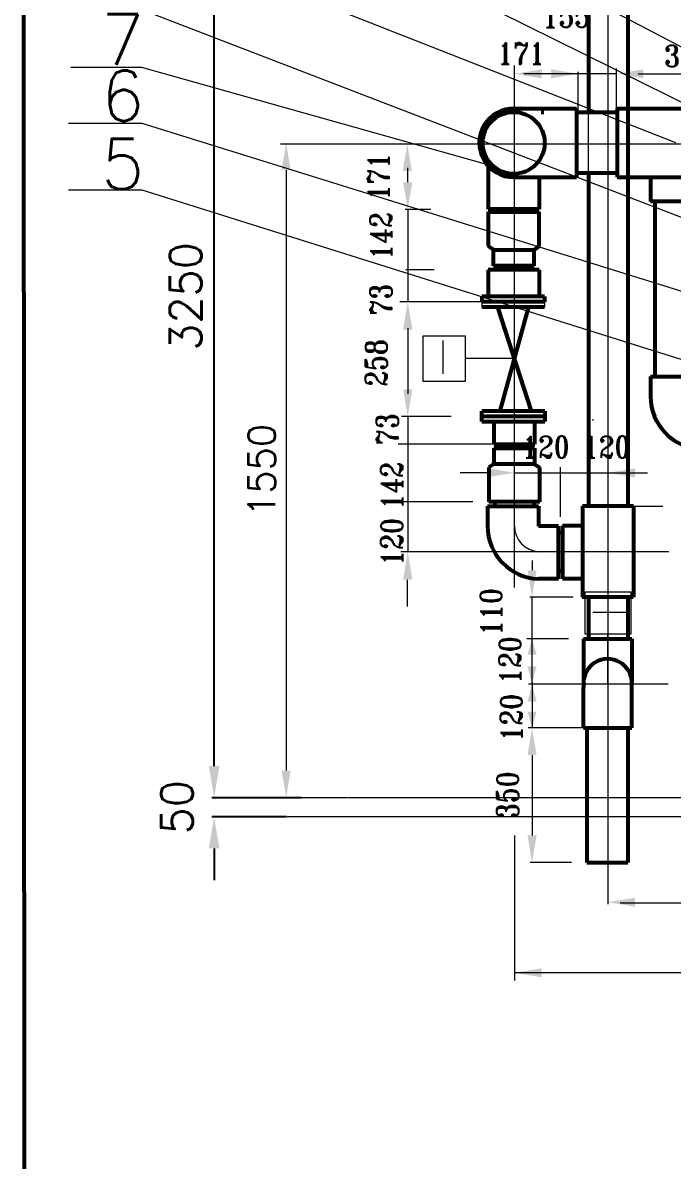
# Model space of a CAD drawing. Extents: x -13299 to -11289, y 2095 to 3220.
# Drawn here: x -12237.8 to -12186.5, y 2278.9 to 2368.8 of the extents above; entities that cross this region are included whole.
import ezdxf

# ---------------------------------------------------------------- set-up
doc = ezdxf.new("R2010")
doc.units = 0
doc.header["$LTSCALE"] = 10
doc.header["$MEASUREMENT"] = 0
doc.layers.get('Defpoints').update_dxf_attribs({"linetype": 'CONTINUOUS'})
for name, color, linetype, lineweight in [('1', 2, 'CONTINUOUS', 13), ('PVC', 5, 'CONTINUOUS', 53), ('管道', 7, 'CONTINUOUS', 53), ('设备', 1, 'CONTINUOUS', 53)]:
    doc.layers.add(name, color=color, linetype=linetype, lineweight=lineweight)
doc.styles.add('HZTXT', font='txt', dxfattribs={"bigfont": 'HZTXT'})
doc.styles.get("Standard").update_dxf_attribs({"font": 'romant.shx', "width": 0.85, "bigfont": 'hztxt1.shx'})
doc.dimstyles.new('副本STANDARD', dxfattribs={"dimtxt": 2.5, "dimasz": 2.5, "dimexe": 0.18, "dimexo": 0.0625, "dimgap": 1, "dimtad": 1, "dimdec": 4, "dimzin": 0, "dimdsep": 46, "dimtxsty": 'HZTXT', "dimcen": 0.09, "dimclrt": 2, "dimadec": 0, "dimazin": 0, "dimtfac": 1, "dimtdec": 4, "dimtofl": 0, "dimtmove": 2, "dimatfit": 3, "dimfxl": 0, "dimtolj": 1, "dimtzin": 0, "dimarcsym": 0})

# ---------------------------------------------------------------- blocks, each defined once
blk = doc.blocks.new('*D143')
at = {"layer": '1', "color": 0, "lineweight": -2}
for p, q in [((-12222.742, 2310.083), (-12222.742, 2312.583)), ((-12217.06, 2307.583), (-12222.922, 2307.583)), ((-12217.029, 2306.083), (-12222.922, 2306.083)), ((-12222.742, 2303.583), (-12222.742, 2301.083))]:
    blk.add_line(p, q, dxfattribs=at)
at = {"layer": '1', "color": 0}
for points in [[(-12223.159, 2310.083), (-12222.325, 2310.083), (-12222.742, 2307.583)], [(-12223.159, 2303.583), (-12222.325, 2303.583), (-12222.742, 2306.083)]]:
    blk.add_solid(points, dxfattribs=at)
at = {"layer": 'Defpoints', "color": 0}
for p in [(-12222.742, 2307.583), (-12216.997, 2307.583), (-12216.967, 2306.083)]:
    blk.add_point(p, dxfattribs=at)
at = {"layer": '1', "color": 2, "insert": (-12225.672, 2306.833), "char_height": 2.5, "attachment_point": 5, "rotation": 90, "style": 'HZTXT'}
blk.add_mtext('\\A1;50', dxfattribs=at)
blk = doc.blocks.new('*D146')
at = {"layer": '1', "color": 0, "lineweight": -2}
for p, q in [((-12190.24, 2407.571), (-12222.922, 2407.571)), ((-12222.742, 2310.083), (-12222.742, 2405.071)), ((-12215.834, 2307.583), (-12222.922, 2307.583))]:
    blk.add_line(p, q, dxfattribs=at)
at = {"layer": '1', "color": 0}
for points in [[(-12223.159, 2405.071), (-12222.325, 2405.071), (-12222.742, 2407.571)], [(-12223.159, 2310.083), (-12222.325, 2310.083), (-12222.742, 2307.583)]]:
    blk.add_solid(points, dxfattribs=at)
at = {"layer": 'Defpoints', "color": 0}
for p in [(-12222.742, 2407.571), (-12190.178, 2407.571), (-12215.771, 2307.583)]:
    blk.add_point(p, dxfattribs=at)
at = {"layer": '1', "color": 2, "insert": (-12224.992, 2347.194), "char_height": 2.5, "attachment_point": 5, "rotation": 90, "style": 'HZTXT'}
blk.add_mtext('\\A1;3250', dxfattribs=at)

msp = doc.modelspace()

# ---------------------------------------------------------------- linework, layer by layer
at = {"layer": '1'}
for p, q in [((-12191.63765, 2403.39956), (-12191.63765, 2301.21255)), ((-12175.34338, 2361.38896), (-12228.44899, 2389.26466)), ((-12179.32336, 2359.32646), (-12228.44899, 2383.63281)), ((-12186.26807, 2359.32646), (-12228.44899, 2375.96608)), ((-12149.46507, 2339.40249), (-12228.44899, 2369.85634)), ((-12228.44899, 2365.2999), (-12234.06554, 2365.2999)), ((-12200.65946, 2357.45798), (-12228.44899, 2365.2999)), ((-12199.02213, 2324.18827), (-12199.02213, 2365.45907)), ((-12190.97689, 2361.72606), (-12190.97689, 2365.2111)), ((-12196.14354, 2364.79075), (-12198.28604, 2364.79075)), ((-12190.97689, 2364.79075), (-12196.79297, 2364.79075)), ((-12194.00104, 2361.77962), (-12194.00104, 2364.94501)), ((-12190.97689, 2364.84431), (-12190.97689, 2364.94501)), ((-12189.26536, 2364.79075), (-12181.46689, 2364.79075)), ((-12188.83439, 2364.79075), (-12186.69189, 2364.79075)), ((-12193.17365, 2356.62449), (-12193.17372, 2362.04743)), ((-12190.08363, 2362.04743), (-12190.08363, 2356.62449)), ((-12234.22589, 2360.89232), (-12228.44899, 2360.89232)), ((-12228.44899, 2360.89232), (-12158.50738, 2339.10182)), ((-12217.48704, 2359.26026), (-12073.43997, 2359.26026)), ((-12217.05078, 2357.18396), (-12217.05078, 2309.72545)), ((-12207.44034, 2356.21617), (-12207.44034, 2357.36692)), ((-12234.22589, 2355.62837), (-12228.44899, 2355.62837)), ((-12228.44899, 2355.62837), (-12176.52287, 2339.30063)), ((-12205.61752, 2354.07367), (-12207.66552, 2354.07367)), ((-12207.44933, 2354.07367), (-12207.44933, 2346.78136)), ((-12205.37595, 2349.31163), (-12207.60847, 2349.31163)), ((-12201.6121, 2346.78136), (-12208.06288, 2346.78136)), ((-12201.61143, 2346.78136), (-12201.61077, 2346.37115)), ((-12196.64829, 2346.78136), (-12196.64829, 2346.37115)), ((-12207.44476, 2344.68647), (-12207.44476, 2339.50216)), ((-12204.64974, 2341.08494), (-12204.64974, 2343.71569)), ((-12199.02213, 2342.28175), (-12202.91065, 2342.28175)), ((-12204.0156, 2337.71909), (-12207.93749, 2337.71909)), ((-12207.44933, 2337.71909), (-12207.44933, 2327.02257)), ((-12192.81016, 2337.397), (-12192.81016, 2337.4977)), ((-12200.63199, 2335.52667), (-12208.21054, 2335.52667)), ((-12194.32306, 2334.70581), (-12194.32306, 2334.70581)), ((-12195.37685, 2329.78917), (-12195.37685, 2333.7203)), ((-12201.16463, 2333.26586), (-12203.30713, 2333.26586)), ((-12199.02213, 2333.26586), (-12190.01823, 2333.26586)), ((-12190.66766, 2333.26586), (-12188.52516, 2333.26586)), ((-12202.31941, 2330.96087), (-12208.02831, 2330.96087)), ((-12190.7374, 2330.62197), (-12187.30431, 2330.62197)), ((-12186.82198, 2327.02257), (-12207.99005, 2327.02257)), ((-12206.86739, 2327.02257), (-12206.98856, 2327.02257)), ((-12206.86258, 2327.02257), (-12206.97048, 2327.02257)), ((-12206.1278, 2327.02257), (-12206.96809, 2327.02257)), ((-12197.60936, 2325.56567), (-12197.60936, 2326.32911)), ((-12207.46224, 2322.6947), (-12207.46224, 2324.81077)), ((-12194.39417, 2323.42317), (-12197.80211, 2323.42317)), ((-12197.63389, 2320.13984), (-12197.63389, 2323.42317)), ((-12192.83446, 2322.25848), (-12190.20371, 2322.25848)), ((-12194.75358, 2320.13984), (-12198.03496, 2320.13984)), ((-12194.80714, 2320.13984), (-12197.80211, 2320.13984)), ((-12197.63389, 2316.5763), (-12197.63389, 2320.1901)), ((-12191.63765, 2316.63087), (-12191.63765, 2320.51939)), ((-12197.92746, 2316.5763), (-12186.89188, 2316.5763)), ((-12197.92746, 2316.5763), (-12186.89188, 2316.5763)), ((-12197.63389, 2316.71691), (-12197.63389, 2313.10312)), ((-12193.35714, 2313.11262), (-12197.94752, 2313.11262)), ((-12197.63389, 2310.96062), (-12197.63389, 2304.60771)), ((-12212.24207, 2307.58295), (-12217.20504, 2307.58295)), ((-12202.97307, 2307.58295), (-12212.18851, 2307.58295)), ((-12184.19346, 2307.58295), (-12211.40444, 2307.58295)), ((-12173.66704, 2306.0832), (-12216.96675, 2306.0832)), ((-12199.02213, 2304.60771), (-12199.02213, 2293.15018)), ((-12194.52965, 2302.46521), (-12197.78815, 2302.46521)), ((-12191.63765, 2301.21255), (-12191.63765, 2299.17769)), ((-12190.66766, 2299.26889), (-12151.60757, 2299.26889)), ((-12151.60757, 2293.75221), (-12199.02213, 2293.75221))]:
    msp.add_line(p, q, dxfattribs=at)
for points in [[(-12206.24363, 2340.48574), (-12206.24363, 2344.07776), (-12202.91065, 2344.07776), (-12202.91065, 2340.48574)], [(-12193.43366, 2323.85237), (-12189.84164, 2323.85237), (-12189.84164, 2320.51939), (-12193.43366, 2320.51939)]]:
    msp.add_lwpolyline(points, close=True, dxfattribs=at)
msp.add_arc((-12196.97965, 2329.0605), 2.04255, 180.4937685, 266.1450304, dxfattribs=at)
for points in [[(-12196.87991, 2365.14783), (-12196.87991, 2364.43366), (-12199.02241, 2364.79075)], [(-12196.14354, 2365.14783), (-12196.14354, 2364.43366), (-12194.00104, 2364.79075)], [(-12188.83439, 2365.14783), (-12188.83439, 2364.43366), (-12190.97689, 2364.79075)], [(-12188.83439, 2365.14783), (-12188.83439, 2364.43366), (-12190.97689, 2364.79075)], [(-12217.40786, 2357.18396), (-12216.69369, 2357.18396), (-12217.05078, 2359.32646)], [(-12207.8464, 2357.11776), (-12207.13224, 2357.11776), (-12207.48932, 2359.26026)], [(-12207.80641, 2356.21617), (-12207.09225, 2356.21617), (-12207.44933, 2354.07367)], [(-12207.81129, 2344.58003), (-12207.09713, 2344.58003), (-12207.45421, 2346.72253)], [(-12207.80641, 2344.63886), (-12207.09225, 2344.63886), (-12207.44933, 2346.78136)], [(-12207.80641, 2339.86159), (-12207.09225, 2339.86159), (-12207.44933, 2337.71909)], [(-12201.16463, 2333.62294), (-12201.16463, 2332.90878), (-12199.02213, 2333.26586)], [(-12189.49515, 2333.62294), (-12189.49515, 2332.90878), (-12191.63765, 2333.26586)], [(-12207.81932, 2324.81077), (-12207.10515, 2324.81077), (-12207.46224, 2326.95327)], [(-12207.80641, 2324.88007), (-12207.09225, 2324.88007), (-12207.44933, 2327.02257)], [(-12197.99097, 2325.56567), (-12197.27681, 2325.56567), (-12197.63389, 2323.42317)], [(-12197.99097, 2318.90466), (-12197.27681, 2318.90466), (-12197.63389, 2320.1901)], [(-12197.99097, 2317.96366), (-12197.27681, 2317.96366), (-12197.63389, 2316.5763)], [(-12197.99097, 2315.18895), (-12197.27681, 2315.18895), (-12197.63389, 2316.5763)], [(-12197.99097, 2314.38855), (-12197.27681, 2314.38855), (-12197.63389, 2313.10312)], [(-12197.99097, 2310.96062), (-12197.27681, 2310.96062), (-12197.63389, 2313.10312)], [(-12217.40786, 2309.72545), (-12216.69369, 2309.72545), (-12217.05078, 2307.58295)], [(-12197.99097, 2304.60771), (-12197.27681, 2304.60771), (-12197.63389, 2302.46521)], [(-12189.49515, 2299.68903), (-12189.49515, 2298.97487), (-12191.63765, 2299.33195)], [(-12196.87963, 2294.10929), (-12196.87963, 2293.39513), (-12199.02213, 2293.75221)]]:
    msp.add_solid(points, dxfattribs=at)
at = {"layer": 'PVC'}
for p, q in [((-12193.17372, 2403.95691), (-12193.17372, 2361.73556)), ((-12190.08363, 2403.95691), (-12190.08363, 2361.73556)), ((-12190.08363, 2403.95691), (-12190.08363, 2330.63147)), ((-12199.02213, 2362.03793), (-12194.112, 2362.03793)), ((-12196.70204, 2361.72606), (-12196.90392, 2361.72606)), ((-12194.112, 2362.03793), (-12194.112, 2356.615)), ((-12190.9017, 2361.72606), (-12194.112, 2361.72606)), ((-12190.9017, 2362.03793), (-12181.66324, 2362.03793)), ((-12190.9017, 2362.03793), (-12190.9017, 2356.615)), ((-12201.10774, 2357.45798), (-12201.10774, 2354.09174)), ((-12199.08047, 2356.615), (-12194.112, 2356.615)), ((-12197.06936, 2356.615), (-12197.06936, 2354.09174)), ((-12190.9017, 2356.92686), (-12194.112, 2356.92686)), ((-12193.17372, 2356.93991), (-12193.16967, 2330.63147)), ((-12190.9017, 2356.92987), (-12191.06298, 2356.92992)), ((-12190.9017, 2356.615), (-12181.66324, 2356.615)), ((-12188.28727, 2356.615), (-12188.28727, 2354.70723)), ((-12184.24888, 2354.70723), (-12188.28727, 2354.70723)), ((-12187.9178, 2354.54362), (-12187.9178, 2354.70723)), ((-12187.9178, 2341.12645), (-12187.9178, 2354.54362)), ((-12197.06936, 2354.09174), (-12201.10774, 2354.09174)), ((-12201.10774, 2353.87742), (-12201.10774, 2351.15979)), ((-12201.10774, 2353.87742), (-12197.06936, 2353.87742)), ((-12200.64273, 2353.87742), (-12200.64273, 2354.09174)), ((-12197.58627, 2353.87742), (-12197.58627, 2354.09174)), ((-12197.06936, 2351.15979), (-12197.06936, 2353.87742)), ((-12200.67698, 2350.8878), (-12201.10774, 2351.15979)), ((-12200.67698, 2349.61813), (-12200.67698, 2350.8878)), ((-12200.67698, 2350.8878), (-12197.45725, 2350.8878)), ((-12197.45725, 2350.8878), (-12197.06936, 2351.15979)), ((-12197.45725, 2349.61813), (-12197.45725, 2350.8878)), ((-12201.10774, 2349.31163), (-12201.10774, 2347.19436)), ((-12197.06936, 2349.31163), (-12201.10774, 2349.31163)), ((-12197.45725, 2349.61813), (-12200.67698, 2349.61813)), ((-12200.30882, 2349.62237), (-12200.30882, 2349.31163)), ((-12197.88099, 2349.62237), (-12197.88099, 2349.31163)), ((-12197.88099, 2349.31163), (-12197.88072, 2349.49691)), ((-12197.06936, 2349.31163), (-12197.06936, 2347.19436)), ((-12201.6121, 2347.19436), (-12201.61143, 2346.78136)), ((-12196.64829, 2347.19436), (-12201.6121, 2347.19436)), ((-12196.64829, 2347.19436), (-12196.64829, 2346.78136)), ((-12188.2884, 2340.88307), (-12188.2884, 2339.30063)), ((-12188.2884, 2340.88307), (-12184.25607, 2340.88307)), ((-12187.9178, 2340.88307), (-12187.9178, 2341.12645)), ((-12201.59674, 2337.30609), (-12201.59674, 2337.7163)), ((-12196.65146, 2337.7163), (-12201.59674, 2337.7163)), ((-12201.59541, 2337.30609), (-12196.63293, 2337.30609)), ((-12200.63199, 2335.52667), (-12200.63199, 2337.30609)), ((-12197.41226, 2335.52667), (-12197.41226, 2337.30609)), ((-12200.63199, 2335.52667), (-12197.41226, 2335.52667)), ((-12200.375, 2335.22016), (-12200.37454, 2335.52667)), ((-12197.67235, 2335.21592), (-12197.67235, 2335.52667)), ((-12200.65978, 2335.22016), (-12200.65978, 2333.9505)), ((-12200.65978, 2335.22016), (-12197.44004, 2335.22016)), ((-12200.375, 2335.22016), (-12197.67235, 2335.22016)), ((-12197.44004, 2335.22016), (-12197.44004, 2333.9505)), ((-12200.65978, 2333.9505), (-12201.04767, 2333.67851)), ((-12201.04767, 2333.67851), (-12201.04767, 2330.96087)), ((-12197.44004, 2333.9505), (-12200.65978, 2333.9505)), ((-12197.44004, 2333.9505), (-12197.00929, 2333.67851)), ((-12197.00929, 2330.96087), (-12197.00929, 2333.67851)), ((-12197.00929, 2330.96087), (-12201.04767, 2330.96087)), ((-12197.147, 2330.96087), (-12200.89726, 2330.96087)), ((-12200.56995, 2330.96087), (-12200.56995, 2330.62534)), ((-12197.4743, 2330.96087), (-12197.4743, 2330.62534)), ((-12201.15536, 2330.62534), (-12201.15536, 2329.0429)), ((-12201.15536, 2330.62534), (-12197.12303, 2330.62534)), ((-12197.12311, 2330.62534), (-12197.12483, 2329.0429)), ((-12189.61846, 2330.63147), (-12193.65685, 2330.63147)), ((-12193.65685, 2330.63147), (-12193.65685, 2323.43267)), ((-12189.61846, 2330.63147), (-12189.61846, 2323.43267)), ((-12195.23705, 2329.06025), (-12195.23705, 2324.88496)), ((-12193.65685, 2329.06025), (-12195.23705, 2329.06025)), ((-12195.53313, 2329.0429), (-12197.12483, 2329.0429)), ((-12195.53313, 2324.87546), (-12195.53313, 2329.0429)), ((-12195.53313, 2328.54098), (-12195.23705, 2328.54098)), ((-12195.53313, 2325.50768), (-12195.23705, 2325.50768)), ((-12195.53313, 2324.87546), (-12197.12351, 2324.87546)), ((-12193.65685, 2324.88496), (-12195.23705, 2324.88496)), ((-12189.64688, 2323.43267), (-12193.68526, 2323.43267)), ((-12193.16721, 2323.43267), (-12193.16658, 2320.14934)), ((-12190.08363, 2323.43267), (-12190.08363, 2320.14934)), ((-12193.58108, 2320.14934), (-12193.58108, 2316.28435)), ((-12193.58108, 2320.14934), (-12189.74397, 2320.14934)), ((-12189.74397, 2320.14934), (-12189.74397, 2316.66633)), ((-12189.74397, 2313.11262), (-12189.74397, 2316.59563)), ((-12193.58108, 2313.11262), (-12193.58108, 2316.28435)), ((-12193.58108, 2313.11262), (-12189.74397, 2313.11262)), ((-12193.30358, 2313.11262), (-12193.30358, 2302.47471)), ((-12190.05899, 2313.11262), (-12190.05899, 2302.47471)), ((-12193.30358, 2302.47471), (-12190.05899, 2302.47471))]:
    msp.add_line(p, q, dxfattribs=at)
msp.add_circle((-12199.08323, 2359.32646), 2.44453, dxfattribs=at)
for centre, radius, start, end in [((-12199.08965, 2359.32687), 2.71189, 88.5731598, 270.1939888), ((-12184.08559, 2339.33254), 4.20293, 180.4350531, 267.6345698), ((-12196.95255, 2329.07481), 4.20293, 180.4350531, 267.6345698), ((-12191.66262, 2316.63087), 1.91898, 0.0032296, 181.3457311)]:
    msp.add_arc(centre, radius, start, end, dxfattribs=at)
at = {"layer": '管道'}
for p, q in [((-12196.64829, 2346.78136), (-12201.6121, 2346.78136)), ((-12201.61077, 2346.37115), (-12196.64829, 2346.37115)), ((-12197.67235, 2338.12679), (-12200.34782, 2346.36256)), ((-12197.92584, 2346.37185), (-12200.17333, 2338.1293)), ((-12201.59674, 2337.71909), (-12201.59674, 2338.1293)), ((-12196.63293, 2338.1293), (-12201.59674, 2338.1293)), ((-12196.63293, 2338.1293), (-12196.63293, 2337.30609))]:
    msp.add_line(p, q, dxfattribs=at)
at = {"layer": '设备'}
msp.add_line((-12237.84864, 2504.48885), (-12237.67377, 2104.99778), dxfattribs=at)

# ---------------------------------------------------------------- texts
at = {"layer": '1', "style": 'HZTXT'}
for s, p in [('7', (-12231.66795, 2365.49308)), ('6', (-12231.66795, 2361.05045)), ('5', (-12231.66795, 2355.66168))]:
    msp.add_text(s, height=4, dxfattribs=at).set_placement(p)
at = {"layer": '1', "char_height": 1.714, "attachment_point": 5}
for s, insert in [('155', (-12194.92616, 2369.30332)), ('171', (-12198.49292, 2366.41982)), ('308', (-12185.33818, 2366.20052)), ('\\A1;120', (-12196.54247, 2335.31153)), ('\\A1;120', (-12191.75171, 2335.31153))]:
    msp.add_mtext(s, dxfattribs=dict(at, insert=insert))
at = {"layer": '1', "char_height": 1.714, "attachment_point": 5, "rotation": 90}
for s, insert in [('171', (-12209.76636, 2356.68137)), ('142', (-12209.55671, 2351.98292)), ('73', (-12209.56291, 2346.95456)), ('\\A1;258', (-12209.92169, 2341.9424)), ('73', (-12209.06754, 2336.72183)), ('142', (-12208.70546, 2332.24928)), ('120', (-12208.70546, 2327.80513)), ('110', (-12200.87418, 2322.27236)), ('\\A1;120', (-12199.38711, 2318.46568)), ('\\A1;120', (-12199.27836, 2313.91782)), ('\\A1;350', (-12199.56214, 2307.78416))]:
    msp.add_mtext(s, dxfattribs=dict(at, insert=insert))
at = {"layer": '1', "insert": (-12218.97903, 2333.45471), "char_height": 2.1425, "attachment_point": 5, "rotation": 90, "style": 'HZTXT'}
msp.add_mtext('\\A1;1550', dxfattribs=at)

# ---------------------------------------------------------------- dimensions: what is measured, and where the dimension line sits
at = {"layer": '1'}
dim = msp.add_linear_dim(base=(-12222.74201, 2407.57071), p1=(-12215.77115, 2307.58295), p2=(-12190.17788, 2407.57071), angle=90, text='3250', dimstyle='副本STANDARD', dxfattribs=at)
dim.commit()
dim.dimension.update_dxf_attribs({"geometry": '*D146', "text_midpoint": (-12224.99201, 2347.19366), "dimtype": 160})
dim = msp.add_linear_dim(base=(-12222.74201, 2307.58295), p1=(-12216.96675, 2306.0832), p2=(-12216.99721, 2307.58295), angle=90, text='50', dimstyle='副本STANDARD', dxfattribs=at)
dim.commit()
dim.dimension.update_dxf_attribs({"geometry": '*D143', "text_midpoint": (-12225.67201, 2306.83308)})

doc.saveas('drawing.dxf')
